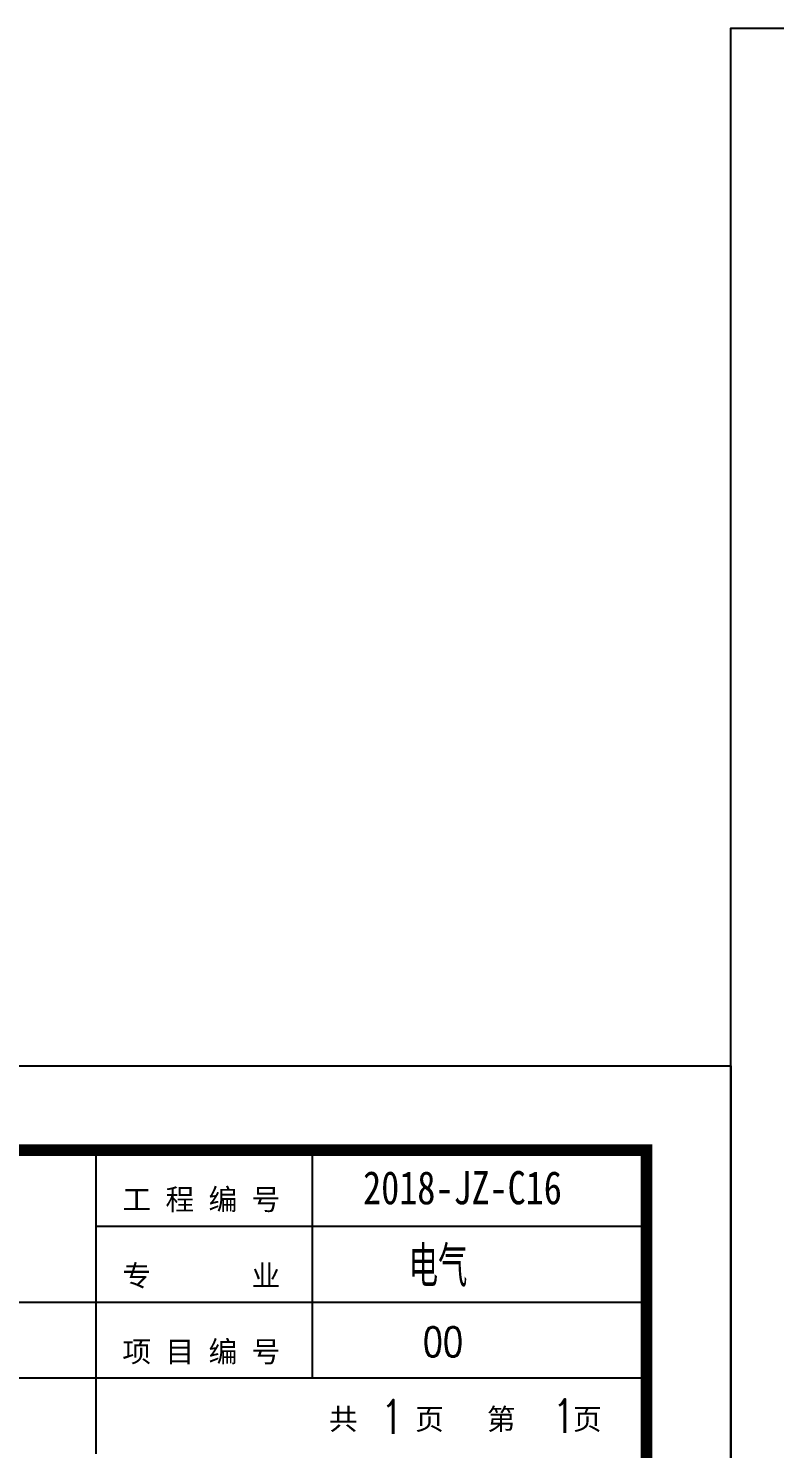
# Model space of a CAD drawing. Extents: x -55118 to 386282, y -631686 to -470886.
# Drawn here: x -42448 to -33597, y -487724 to -470886 of the extents above; entities that cross this region are included whole.
import ezdxf

# ---------------------------------------------------------------- set-up
doc = ezdxf.new("R2010")
doc.units = 0
doc.header["$LTSCALE"] = 1000
doc.header["$MEASUREMENT"] = 0
doc.layers.get('0').update_dxf_attribs({"linetype": 'CONTINUOUS'})
for name, color, linetype in [('TK', 4, 'CONTINUOUS'), ('WALL', 6, 'CONTINUOUS'), ('图层1', 53, 'CONTINUOUS'), ('图框', 4, 'CONTINUOUS')]:
    doc.layers.add(name, color=color, linetype=linetype)
doc.styles.add('_HZTXT', font='txt.shx', dxfattribs={"width": 0.8, "bigfont": 'hztxt.shx'})
doc.styles.add('HZ', font='txt', dxfattribs={"bigfont": 'hztxt'})
doc.styles.add('iIcon2', font='')
doc.styles.get("Standard").update_dxf_attribs({"font": 'GBENOR', "bigfont": 'GBCBIG'})
doc.styles.add('宋体', font='', dxfattribs={"width": 0.8})
doc.styles.get('iIcon2').set_extended_font_data('SimSun')
doc.styles.get('宋体').set_extended_font_data('SimSun')

# ---------------------------------------------------------------- blocks, each defined once
blk = doc.blocks.new('sdfs')
at = {"layer": '图框'}
blk.add_lwpolyline([(855263, 357263), (914663, 357263), (914663, 399263), (855263, 399263)], close=True, dxfattribs=at)
blk = doc.blocks.new('目录')
at = {"layer": '图框'}
for p, q in [((376639, 431173), (397639, 431173)), ((397639, 431173), (397639, 401473)), ((390108, 430173), (390108, 426573)), ((392673, 430173), (392673, 428373)), ((390108, 429273), (396637, 429273)), ((382139, 428373), (390108, 428373)), ((390108, 428373), (396639, 428373)), ((392673, 428373), (392673, 427473)), ((377639, 427473), (390108, 427473)), ((390108, 427473), (396637, 427473))]:
    blk.add_line(p, q, dxfattribs=at)
at = {"layer": '图框', "const_width": 140}
blk.add_lwpolyline([(377639, 403515), (396639, 403515), (396639, 430173), (377639, 430173), (377639, 403515)], dxfattribs=at)
blk.add_lwpolyline([(377639, 403515), (377639, 430173), (396639, 430173), (396639, 403515)], close=True, dxfattribs=at)
at = {"layer": '图框', "style": 'iIcon2'}
for s, p in [('工 程 编 号', (390423, 429465)), ('专       业', (390423, 428560)), ('项 目 编 号', (390423, 427660)), ('共    页   第    页', (392874, 426859))]:
    blk.add_text(s, height=250, dxfattribs=at).set_placement(p)

msp = doc.modelspace()

# ---------------------------------------------------------------- block references
at = {"layer": 'WALL'}
for name, p in [('sdfs', (-889380.8, -870148.6)), ('目录', (-431756.2, -914359))]:
    msp.add_blockref(name, p, dxfattribs=at)

# ---------------------------------------------------------------- texts
at = {"style": '_HZTXT', "width": 0.8}
msp.add_text('00', height=350, dxfattribs=at).set_placement((-37771.4, -486632.4))
at = {"layer": 'TK', "color": 101, "style": 'HZ', "width": 0.8}
for p in [(-38270.8, -487549.1), (-38270.8, -487549.1), (-36235.1, -487538.2)]:
    msp.add_text('1', height=400, dxfattribs=at).set_placement(p)
at = {"layer": '图层1'}
msp.add_text('电气', height=482.27, dxfattribs=at).set_placement((-37935.7, -485805.3))
at = {"layer": '图框', "color": 4, "style": '宋体', "width": 0.8}
msp.add_text('2018-JZ-C16', height=393.722, dxfattribs=at).set_placement((-38477.5, -484827.1))

doc.saveas('drawing.dxf')
